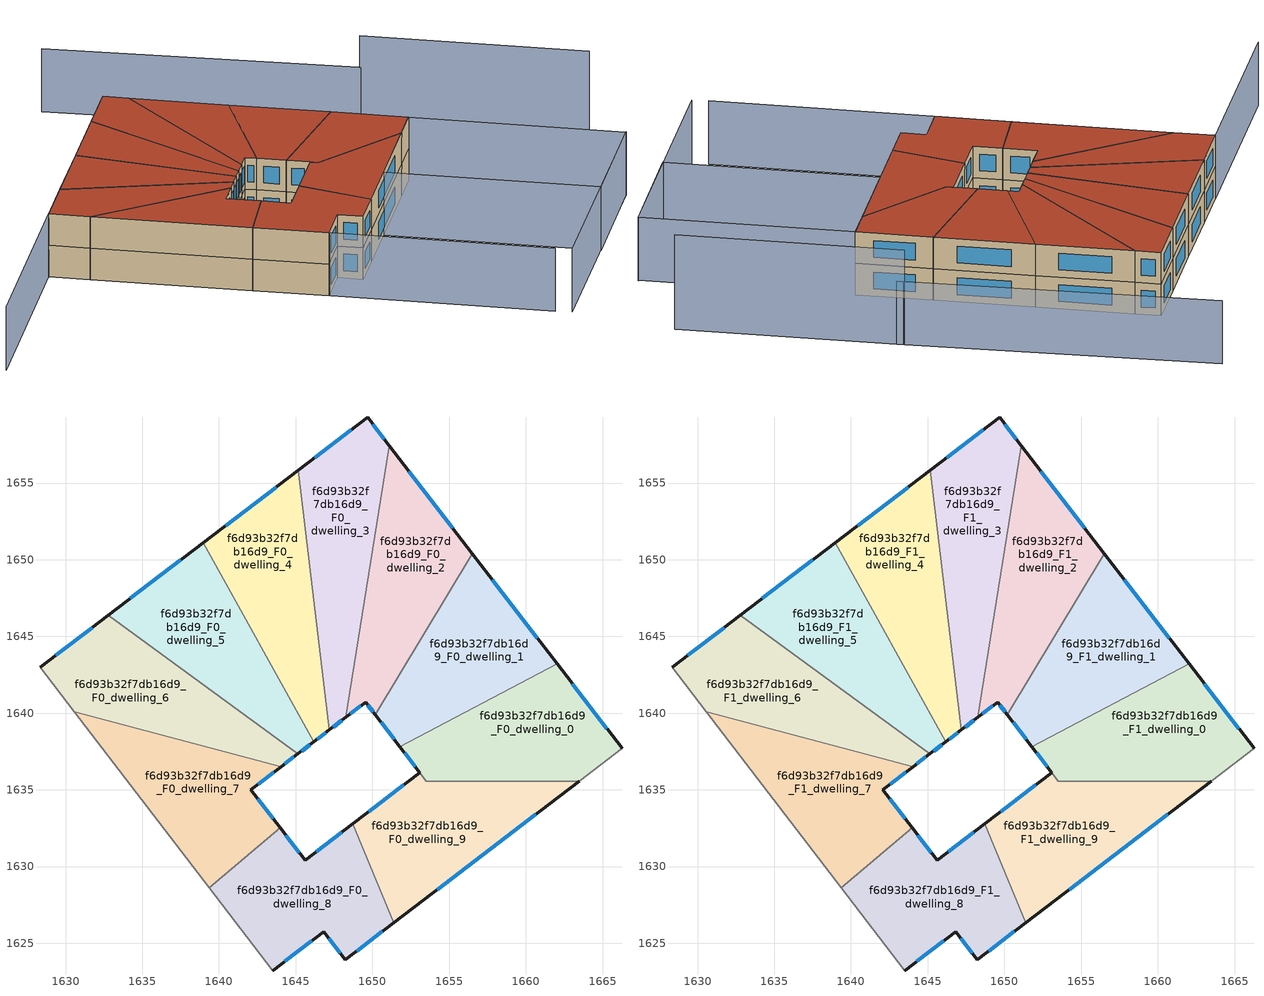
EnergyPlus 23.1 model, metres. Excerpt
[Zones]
f6d93b32f7db16d9_F0_dwelling_0
 floor ground (EU_floor_Construction): 1662.03,1643.21 1666.27,1637.7 1663.48,1635.56 1653.51,1635.56 1651.8,1637.8 z0
 wall outside (EU_wall_Construction): 1651.8,1637.8 1653.08,1636.13 / 1666.27,1637.7 1662.03,1643.21 z0:3
 wall adiabatic (EU_wall_Construction): 1663.48,1635.56 1666.27,1637.7 z0:3
 wall to f6d93b32f7db16d9_F0_dwelling_1 (EU_wall_Construction): 1662.03,1643.21 1651.8,1637.8 z0:3
 wall to f6d93b32f7db16d9_F0_dwelling_9 (EU_wall_Construction): 1653.08,1636.12 1653.51,1635.56 1663.48,1635.56 z0:3
 window (EU_Window_Construction): 1652.1,1637.4 1652.78,1636.52 / 1665.28,1638.99 1663.03,1641.92 z0.7:2.3
f6d93b32f7db16d9_F0_dwelling_1
 floor ground (EU_floor_Construction): 1656.52,1650.39 1662.03,1643.21 1651.8,1637.8 1650.19,1639.89 z0
 wall outside (EU_wall_Construction): 1650.19,1639.89 1651.8,1637.8 / 1662.03,1643.21 1656.52,1650.39 z0:3
 wall to f6d93b32f7db16d9_F0_dwelling_2 (EU_wall_Construction): 1656.52,1650.39 1650.19,1639.89 z0:3
 window (EU_Window_Construction): 1650.57,1639.4 1651.42,1638.29 / 1660.74,1644.9 1657.82,1648.7 z0.7:2.3
f6d93b32f7db16d9_F0_dwelling_2
 floor ground (EU_floor_Construction): 1651.11,1657.43 1656.52,1650.39 1650.19,1639.89 1649.56,1640.71 1648.25,1639.72 z0
 wall outside (EU_wall_Construction): 1648.25,1639.72 1649.56,1640.71 1650.19,1639.89 / 1656.52,1650.39 1651.11,1657.43 z0:3
 wall to f6d93b32f7db16d9_F0_dwelling_3 (EU_wall_Construction): 1651.11,1657.43 1648.25,1639.72 z0:3
 window (EU_Window_Construction): 1649.71,1640.52 1650.04,1640.08 / 1648.56,1639.95 1649.25,1640.48 / 1655.25,1652.04 1652.38,1655.78 z0.7:2.3
f6d93b32f7db16d9_F0_dwelling_3
 floor ground (EU_floor_Construction): 1649.69,1659.28 1651.11,1657.43 1648.25,1639.72 1647.19,1638.9 1645.18,1655.84 z0
 wall outside (EU_wall_Construction): 1647.19,1638.9 1648.25,1639.72 / 1651.11,1657.43 1649.69,1659.28 1645.18,1655.84 z0:3
 wall to f6d93b32f7db16d9_F0_dwelling_4 (EU_wall_Construction): 1645.18,1655.84 1647.19,1638.9 z0:3
 window (EU_Window_Construction): 1647.44,1639.1 1648,1639.53 / 1648.63,1658.47 1646.24,1656.65 / 1650.78,1657.87 1650.03,1658.85 z0.7:2.3
f6d93b32f7db16d9_F0_dwelling_4
 floor ground (EU_floor_Construction): 1645.18,1655.84 1647.19,1638.9 1646.17,1638.12 1638.98,1651.11 z0
 wall outside (EU_wall_Construction): 1646.17,1638.12 1647.19,1638.9 / 1645.18,1655.84 1638.98,1651.11 z0:3
 wall to f6d93b32f7db16d9_F0_dwelling_5 (EU_wall_Construction): 1638.98,1651.11 1646.17,1638.12 z0:3
 window (EU_Window_Construction): 1646.41,1638.31 1646.95,1638.72 / 1643.72,1654.73 1640.43,1652.22 z0.7:2.3
f6d93b32f7db16d9_F0_dwelling_5
 floor ground (EU_floor_Construction): 1638.98,1651.11 1646.17,1638.12 1645.14,1637.34 1632.77,1646.37 z0
 wall outside (EU_wall_Construction): 1645.14,1637.34 1646.17,1638.12 / 1638.98,1651.11 1632.77,1646.37 z0:3
 wall to f6d93b32f7db16d9_F0_dwelling_6 (EU_wall_Construction): 1632.77,1646.37 1645.14,1637.34 z0:3
 window (EU_Window_Construction): 1645.38,1637.53 1645.93,1637.94 / 1637.52,1649.99 1634.23,1647.48 z0.7:2.3
f6d93b32f7db16d9_F0_dwelling_6
 floor ground (EU_floor_Construction): 1645.14,1637.34 1644.04,1636.5 1630.56,1640.08 1628.33,1642.99 1632.77,1646.37 z0
 wall outside (EU_wall_Construction): 1644.04,1636.5 1645.14,1637.34 / 1632.77,1646.37 1628.33,1642.99 z0:3
 wall adiabatic (EU_wall_Construction): 1628.33,1642.99 1630.56,1640.08 z0:3
 wall to f6d93b32f7db16d9_F0_dwelling_7 (EU_wall_Construction): 1630.56,1640.08 1644.04,1636.5 z0:3
 window (EU_Window_Construction): 1644.3,1636.7 1644.89,1637.15 / 1631.73,1645.58 1629.38,1643.78 z0.7:2.3
f6d93b32f7db16d9_F0_dwelling_7
 floor ground (EU_floor_Construction): 1644.04,1636.5 1642.08,1635.01 1643.99,1632.53 1639.36,1628.62 1630.56,1640.08 z0
 wall outside (EU_wall_Construction): 1643.99,1632.53 1642.08,1635.01 1644.04,1636.5 z0:3
 wall adiabatic (EU_wall_Construction): 1630.56,1640.08 1639.36,1628.62 z0:3
 wall to f6d93b32f7db16d9_F0_dwelling_8 (EU_wall_Construction): 1639.36,1628.62 1643.99,1632.53 z0:3
 window (EU_Window_Construction): 1642.54,1635.36 1643.58,1636.15 / 1643.54,1633.11 1642.53,1634.42 z0.7:2.3
f6d93b32f7db16d9_F0_dwelling_8
 floor ground (EU_floor_Construction): 1648.72,1632.79 1651.39,1626.34 1648.23,1623.92 1646.83,1625.76 1643.51,1623.22 1639.36,1628.62 1643.99,1632.53 1645.61,1630.42 z0
 wall outside (EU_wall_Construction): 1643.51,1623.22 1646.83,1625.76 1648.23,1623.92 1651.39,1626.34 / 1648.72,1632.79 1645.61,1630.42 1643.99,1632.53 z0:3
 wall adiabatic (EU_wall_Construction): 1639.36,1628.62 1643.51,1623.22 z0:3
 wall to f6d93b32f7db16d9_F0_dwelling_9 (EU_wall_Construction): 1651.39,1626.34 1648.72,1632.79 z0:3
 window (EU_Window_Construction): 1644.29,1623.81 1646.05,1625.16 / 1645.23,1630.91 1644.37,1632.03 / 1647.99,1632.24 1646.34,1630.97 / 1648.97,1624.49 1650.65,1625.77 / 1647.16,1625.33 1647.9,1624.35 z0.7:2.3
f6d93b32f7db16d9_F0_dwelling_9
 floor ground (EU_floor_Construction): 1663.48,1635.56 1651.39,1626.34 1648.72,1632.79 1653.08,1636.12 1653.51,1635.56 z0
 wall outside (EU_wall_Construction): 1651.39,1626.34 1663.48,1635.56 / 1653.08,1636.12 1648.72,1632.79 z0:3
 window (EU_Window_Construction): 1654.23,1628.5 1660.64,1633.4 / 1652.06,1635.34 1649.75,1633.58 z0.7:2.3
f6d93b32f7db16d9_F1_dwelling_0
 floor to f6d93b32f7db16d9_F0_dwelling_0 (EU_floor_Construction): 1662.03,1643.21 1666.27,1637.7 1663.48,1635.56 1653.51,1635.56 1651.8,1637.8 z3
 wall outside (EU_wall_Construction): 1651.8,1637.8 1653.08,1636.13 / 1666.27,1637.7 1662.03,1643.21 z3:6
 wall adiabatic (EU_wall_Construction): 1663.48,1635.56 1666.27,1637.7 z3:6
 wall to f6d93b32f7db16d9_F1_dwelling_1 (EU_wall_Construction): 1662.03,1643.21 1651.8,1637.8 z3:6
 wall to f6d93b32f7db16d9_F1_dwelling_9 (EU_wall_Construction): 1653.08,1636.12 1653.51,1635.56 1663.48,1635.56 z3:6
 window (EU_Window_Construction): 1652.1,1637.4 1652.78,1636.52 / 1665.28,1638.99 1663.03,1641.92 z3.7:5.3
 roof outside (EU_roof_Construction): 1666.27,1637.7 1662.03,1643.21 1651.8,1637.8 1653.51,1635.56 1663.48,1635.56 z6
f6d93b32f7db16d9_F1_dwelling_1
 floor to f6d93b32f7db16d9_F0_dwelling_1 (EU_floor_Construction): 1656.52,1650.39 1662.03,1643.21 1651.8,1637.8 1650.19,1639.89 z3
 wall outside (EU_wall_Construction): 1650.19,1639.89 1651.8,1637.8 / 1662.03,1643.21 1656.52,1650.39 z3:6
 wall to f6d93b32f7db16d9_F1_dwelling_2 (EU_wall_Construction): 1656.52,1650.39 1650.19,1639.89 z3:6
 window (EU_Window_Construction): 1650.57,1639.4 1651.42,1638.29 / 1660.74,1644.9 1657.82,1648.7 z3.7:5.3
 roof outside (EU_roof_Construction): 1662.03,1643.21 1656.52,1650.39 1650.19,1639.89 1651.8,1637.8 z6
f6d93b32f7db16d9_F1_dwelling_2
 floor to f6d93b32f7db16d9_F0_dwelling_2 (EU_floor_Construction): 1651.11,1657.43 1656.52,1650.39 1650.19,1639.89 1649.56,1640.71 1648.25,1639.72 z3
 wall outside (EU_wall_Construction): 1648.25,1639.72 1649.56,1640.71 1650.19,1639.89 / 1656.52,1650.39 1651.11,1657.43 z3:6
 wall to f6d93b32f7db16d9_F1_dwelling_3 (EU_wall_Construction): 1651.11,1657.43 1648.25,1639.72 z3:6
 window (EU_Window_Construction): 1649.71,1640.52 1650.04,1640.08 / 1648.56,1639.95 1649.25,1640.48 / 1655.25,1652.04 1652.38,1655.78 z3.7:5.3
 roof outside (EU_roof_Construction): 1650.19,1639.89 1656.52,1650.39 1651.11,1657.43 1648.25,1639.72 1649.56,1640.71 z6
f6d93b32f7db16d9_F1_dwelling_3
 floor to f6d93b32f7db16d9_F0_dwelling_3 (EU_floor_Construction): 1649.69,1659.28 1651.11,1657.43 1648.25,1639.72 1647.19,1638.9 1645.18,1655.84 z3
 wall outside (EU_wall_Construction): 1647.19,1638.9 1648.25,1639.72 / 1651.11,1657.43 1649.69,1659.28 1645.18,1655.84 z3:6
 wall to f6d93b32f7db16d9_F1_dwelling_4 (EU_wall_Construction): 1645.18,1655.84 1647.19,1638.9 z3:6
 window (EU_Window_Construction): 1647.44,1639.1 1648,1639.53 / 1648.63,1658.47 1646.24,1656.65 / 1650.78,1657.87 1650.03,1658.85 z3.7:5.3
 roof outside (EU_roof_Construction): 1648.25,1639.72 1651.11,1657.43 1649.69,1659.28 1645.18,1655.84 1647.19,1638.9 z6
f6d93b32f7db16d9_F1_dwelling_4
 floor to f6d93b32f7db16d9_F0_dwelling_4 (EU_floor_Construction): 1645.18,1655.84 1647.19,1638.9 1646.17,1638.12 1638.98,1651.11 z3
 wall outside (EU_wall_Construction): 1646.17,1638.12 1647.19,1638.9 / 1645.18,1655.84 1638.98,1651.11 z3:6
 wall to f6d93b32f7db16d9_F1_dwelling_5 (EU_wall_Construction): 1638.98,1651.11 1646.17,1638.12 z3:6
 window (EU_Window_Construction): 1646.41,1638.31 1646.95,1638.72 / 1643.72,1654.73 1640.43,1652.22 z3.7:5.3
 roof outside (EU_roof_Construction): 1647.19,1638.9 1645.18,1655.84 1638.98,1651.11 1646.17,1638.12 z6
f6d93b32f7db16d9_F1_dwelling_5
 floor to f6d93b32f7db16d9_F0_dwelling_5 (EU_floor_Construction): 1638.98,1651.11 1646.17,1638.12 1645.14,1637.34 1632.77,1646.37 z3
 wall outside (EU_wall_Construction): 1645.14,1637.34 1646.17,1638.12 / 1638.98,1651.11 1632.77,1646.37 z3:6
 wall to f6d93b32f7db16d9_F1_dwelling_6 (EU_wall_Construction): 1632.77,1646.37 1645.14,1637.34 z3:6
 window (EU_Window_Construction): 1645.38,1637.53 1645.93,1637.94 / 1637.52,1649.99 1634.23,1647.48 z3.7:5.3
 roof outside (EU_roof_Construction): 1646.17,1638.12 1638.98,1651.11 1632.77,1646.37 1645.14,1637.34 z6
f6d93b32f7db16d9_F1_dwelling_6
 floor to f6d93b32f7db16d9_F0_dwelling_6 (EU_floor_Construction): 1645.14,1637.34 1644.04,1636.5 1630.56,1640.08 1628.33,1642.99 1632.77,1646.37 z3
 wall outside (EU_wall_Construction): 1644.04,1636.5 1645.14,1637.34 / 1632.77,1646.37 1628.33,1642.99 z3:6
 wall adiabatic (EU_wall_Construction): 1628.33,1642.99 1630.56,1640.08 z3:6
 wall to f6d93b32f7db16d9_F1_dwelling_7 (EU_wall_Construction): 1630.56,1640.08 1644.04,1636.5 z3:6
 window (EU_Window_Construction): 1644.3,1636.7 1644.89,1637.15 / 1631.73,1645.58 1629.38,1643.78 z3.7:5.3
 roof outside (EU_roof_Construction): 1645.14,1637.34 1632.77,1646.37 1628.33,1642.99 1630.56,1640.08 1644.04,1636.5 z6
f6d93b32f7db16d9_F1_dwelling_7
 floor to f6d93b32f7db16d9_F0_dwelling_7 (EU_floor_Construction): 1644.04,1636.5 1642.08,1635.01 1643.99,1632.53 1639.36,1628.62 1630.56,1640.08 z3
 wall outside (EU_wall_Construction): 1643.99,1632.53 1642.08,1635.01 1644.04,1636.5 z3:6
 wall adiabatic (EU_wall_Construction): 1630.56,1640.08 1639.36,1628.62 z3:6
 wall to f6d93b32f7db16d9_F1_dwelling_8 (EU_wall_Construction): 1639.36,1628.62 1643.99,1632.53 z3:6
 window (EU_Window_Construction): 1642.54,1635.36 1643.58,1636.15 / 1643.54,1633.11 1642.53,1634.42 z3.7:5.3
 roof outside (EU_roof_Construction): 1643.99,1632.53 1642.08,1635.01 1644.04,1636.5 1630.56,1640.08 1639.36,1628.62 z6
f6d93b32f7db16d9_F1_dwelling_8
 floor to f6d93b32f7db16d9_F0_dwelling_8 (EU_floor_Construction): 1648.72,1632.79 1651.39,1626.34 1648.23,1623.92 1646.83,1625.76 1643.51,1623.22 1639.36,1628.62 1643.99,1632.53 1645.61,1630.42 z3
 wall outside (EU_wall_Construction): 1643.51,1623.22 1646.83,1625.76 1648.23,1623.92 1651.39,1626.34 / 1648.72,1632.79 1645.61,1630.42 1643.99,1632.53 z3:6
 wall adiabatic (EU_wall_Construction): 1639.36,1628.62 1643.51,1623.22 z3:6
 wall to f6d93b32f7db16d9_F1_dwelling_9 (EU_wall_Construction): 1651.39,1626.34 1648.72,1632.79 z3:6
 window (EU_Window_Construction): 1644.29,1623.81 1646.05,1625.16 / 1645.23,1630.91 1644.37,1632.03 / 1647.99,1632.24 1646.34,1630.97 / 1648.97,1624.49 1650.65,1625.77 / 1647.16,1625.33 1647.9,1624.35 z3.7:5.3
 roof outside (EU_roof_Construction): 1651.39,1626.34 1648.72,1632.79 1645.61,1630.42 1643.99,1632.53 1639.36,1628.62 1643.51,1623.22 1646.83,1625.76 1648.23,1623.92 z6
f6d93b32f7db16d9_F1_dwelling_9
 floor to f6d93b32f7db16d9_F0_dwelling_9 (EU_floor_Construction): 1663.48,1635.56 1651.39,1626.34 1648.72,1632.79 1653.08,1636.12 1653.51,1635.56 z3
 wall outside (EU_wall_Construction): 1651.39,1626.34 1663.48,1635.56 / 1653.08,1636.12 1648.72,1632.79 z3:6
 window (EU_Window_Construction): 1654.23,1628.5 1660.64,1633.4 / 1652.06,1635.34 1649.75,1633.58 z3.7:5.3
 roof outside (EU_roof_Construction): 1663.48,1635.56 1653.51,1635.56 1653.08,1636.12 1648.72,1632.79 1651.39,1626.34 z6
shading: 1656.76,1606.18 1678.06,1622.43 / 1611.36,1630.04 1628.43,1643.07 / 1628.43,1643.07 1655.73,1607.3 / 1671.11,1648.36 1653.08,1670.86 / 1668.04,1614.74 1656.28,1630.07 / 1656.28,1630.07 1666.25,1637.72 / 1666.25,1637.72 1678.02,1622.39 / 1678.02,1622.39 1668.04,1614.74 z0:6; 1683.14,1632.71 1670.72,1648.86 z0:9
[Building]
EU S2 Campaign: North Axis=0; Terrain=City; Solar Distribution=FullExterior
[Site:Location]
Budapest.Ferenc.Liszt.Intl.AP: Latitude=47.437; Longitude=19.256; Time Zone=1; Elevation=185
[SizingPeriod:WeatherFileDays]
AnnualSizingPeriod: Begin Month=1; Begin Day of Month=1; End Month=12; End Day of Month=31; Day of Week for Start Day=Monday; Use Weather File Daylight Saving Period=No; Use Weather File Rain and Snow Indicators=No
[MATERIAL]
EU_InternalMass_Material: Roughness=MediumRough; Thickness=0.1; Conductivity=1; Density=1800; Specific Heat=900; Thermal Absorptance=0.9; Solar Absorptance=0.7; Visible Absorptance=0.7
[MATERIAL:NOMASS] Roughness=MediumRough; Thermal Absorptance=0.9; Solar Absorptance=0.7; Visible Absorptance=0.7
Name | Thermal Resistance
EU_wall_NoMass | 0.832559
EU_roof_NoMass | 1.39638
EU_floor_NoMass | 0.872794
[WINDOWMATERIAL:SIMPLEGLAZINGSYSTEM]
EU_Window_SimpleGlazing: UFactor=2.79869; Solar Heat Gain Coefficient=0.75; Visible Transmittance=0.75
[CONSTRUCTION]
EU_wall_Construction: EU_wall_NoMass
EU_roof_Construction: EU_roof_NoMass
EU_floor_Construction: EU_floor_NoMass
EU_Window_Construction: EU_Window_SimpleGlazing
EU_InternalMass_Construction: EU_InternalMass_Material
[ZONE] Type=1; Multiplier=1; Ceiling Height=autocalculate; Floor Area=autocalculate; Part of Total Floor Area=Yes
Name | Volume
f6d93b32f7db16d9_F0_dwelling_0 | 199.207
f6d93b32f7db16d9_F1_dwelling_0 | 199.208
f6d93b32f7db16d9_F0_dwelling_1; f6d93b32f7db16d9_F1_dwelling_1; f6d93b32f7db16d9_F0_dwelling_7; f6d93b32f7db16d9_F1_dwelling_7 | 200.191
f6d93b32f7db16d9_F0_dwelling_2; f6d93b32f7db16d9_F1_dwelling_2 | 200.221
f6d93b32f7db16d9_F0_dwelling_3; f6d93b32f7db16d9_F1_dwelling_3 | 200.177
f6d93b32f7db16d9_F0_dwelling_4 | 200.178
f6d93b32f7db16d9_F1_dwelling_4 | 200.179
f6d93b32f7db16d9_F0_dwelling_5 | 200.182
f6d93b32f7db16d9_F1_dwelling_5 | 200.183
f6d93b32f7db16d9_F0_dwelling_6; f6d93b32f7db16d9_F1_dwelling_6 | 200.205
f6d93b32f7db16d9_F0_dwelling_8; f6d93b32f7db16d9_F1_dwelling_8 | 200.189
f6d93b32f7db16d9_F0_dwelling_9; f6d93b32f7db16d9_F1_dwelling_9 | 201.185
[INTERNALMASS] Construction=EU_InternalMass_Construction
Name | Zone or ZoneList | Surface Area
f6d93b32f7db16d9_F0_dwelling_0_EU_InternalMass | f6d93b32f7db16d9_F0_dwelling_0 | 66.4022
f6d93b32f7db16d9_F0_dwelling_1_EU_InternalMass | f6d93b32f7db16d9_F0_dwelling_1 | 66.7304
f6d93b32f7db16d9_F0_dwelling_2_EU_InternalMass | f6d93b32f7db16d9_F0_dwelling_2 | 66.7404
f6d93b32f7db16d9_F0_dwelling_3_EU_InternalMass | f6d93b32f7db16d9_F0_dwelling_3 | 66.7258
f6d93b32f7db16d9_F0_dwelling_4_EU_InternalMass | f6d93b32f7db16d9_F0_dwelling_4 | 66.726
f6d93b32f7db16d9_F0_dwelling_5_EU_InternalMass | f6d93b32f7db16d9_F0_dwelling_5 | 66.7275
f6d93b32f7db16d9_F0_dwelling_6_EU_InternalMass | f6d93b32f7db16d9_F0_dwelling_6 | 66.735
f6d93b32f7db16d9_F0_dwelling_7_EU_InternalMass | f6d93b32f7db16d9_F0_dwelling_7 | 66.7302
f6d93b32f7db16d9_F0_dwelling_8_EU_InternalMass | f6d93b32f7db16d9_F0_dwelling_8 | 66.7297
f6d93b32f7db16d9_F0_dwelling_9_EU_InternalMass | f6d93b32f7db16d9_F0_dwelling_9 | 67.0599
f6d93b32f7db16d9_F1_dwelling_0_EU_InternalMass | f6d93b32f7db16d9_F1_dwelling_0 | 66.4022
f6d93b32f7db16d9_F1_dwelling_1_EU_InternalMass | f6d93b32f7db16d9_F1_dwelling_1 | 66.7304
f6d93b32f7db16d9_F1_dwelling_2_EU_InternalMass | f6d93b32f7db16d9_F1_dwelling_2 | 66.7404
f6d93b32f7db16d9_F1_dwelling_3_EU_InternalMass | f6d93b32f7db16d9_F1_dwelling_3 | 66.7258
f6d93b32f7db16d9_F1_dwelling_4_EU_InternalMass | f6d93b32f7db16d9_F1_dwelling_4 | 66.726
f6d93b32f7db16d9_F1_dwelling_5_EU_InternalMass | f6d93b32f7db16d9_F1_dwelling_5 | 66.7275
f6d93b32f7db16d9_F1_dwelling_6_EU_InternalMass | f6d93b32f7db16d9_F1_dwelling_6 | 66.735
f6d93b32f7db16d9_F1_dwelling_7_EU_InternalMass | f6d93b32f7db16d9_F1_dwelling_7 | 66.7302
f6d93b32f7db16d9_F1_dwelling_8_EU_InternalMass | f6d93b32f7db16d9_F1_dwelling_8 | 66.7297
f6d93b32f7db16d9_F1_dwelling_9_EU_InternalMass | f6d93b32f7db16d9_F1_dwelling_9 | 67.0599
[OTHEREQUIPMENT] Fuel Type=Electricity; Design Level Calculation Method=Watts/Area; Power per Zone Floor Area=1; Fraction Latent=0; Fraction Radiant=0; Fraction Lost=0; Carbon Dioxide Generation Rate=0; EndUse Subcategory=EU_Step8_InternalGains
Name | Zone or ZoneList or Space or SpaceList | Schedule
EU_Step8_InternalGain_f6d93b32f7db16d9_F0_dwelling_0_f000 | f6d93b32f7db16d9_F0_dwelling_0 | EU_Step8_GainSchedule_f6d93b32f7db16d9_F0_dwelling_0_f000
EU_Step8_InternalGain_f6d93b32f7db16d9_F0_dwelling_1_f000 | f6d93b32f7db16d9_F0_dwelling_1 | EU_Step8_GainSchedule_f6d93b32f7db16d9_F0_dwelling_1_f000
EU_Step8_InternalGain_f6d93b32f7db16d9_F0_dwelling_2_f000 | f6d93b32f7db16d9_F0_dwelling_2 | EU_Step8_GainSchedule_f6d93b32f7db16d9_F0_dwelling_2_f000
EU_Step8_InternalGain_f6d93b32f7db16d9_F0_dwelling_3_f000 | f6d93b32f7db16d9_F0_dwelling_3 | EU_Step8_GainSchedule_f6d93b32f7db16d9_F0_dwelling_3_f000
EU_Step8_InternalGain_f6d93b32f7db16d9_F0_dwelling_4_f000 | f6d93b32f7db16d9_F0_dwelling_4 | EU_Step8_GainSchedule_f6d93b32f7db16d9_F0_dwelling_4_f000
EU_Step8_InternalGain_f6d93b32f7db16d9_F0_dwelling_5_f000 | f6d93b32f7db16d9_F0_dwelling_5 | EU_Step8_GainSchedule_f6d93b32f7db16d9_F0_dwelling_5_f000
EU_Step8_InternalGain_f6d93b32f7db16d9_F0_dwelling_6_f000 | f6d93b32f7db16d9_F0_dwelling_6 | EU_Step8_GainSchedule_f6d93b32f7db16d9_F0_dwelling_6_f000
EU_Step8_InternalGain_f6d93b32f7db16d9_F0_dwelling_7_f000 | f6d93b32f7db16d9_F0_dwelling_7 | EU_Step8_GainSchedule_f6d93b32f7db16d9_F0_dwelling_7_f000
EU_Step8_InternalGain_f6d93b32f7db16d9_F0_dwelling_8_f000 | f6d93b32f7db16d9_F0_dwelling_8 | EU_Step8_GainSchedule_f6d93b32f7db16d9_F0_dwelling_8_f000
EU_Step8_InternalGain_f6d93b32f7db16d9_F0_dwelling_9_f000 | f6d93b32f7db16d9_F0_dwelling_9 | EU_Step8_GainSchedule_f6d93b32f7db16d9_F0_dwelling_9_f000
EU_Step8_InternalGain_f6d93b32f7db16d9_F1_dwelling_0_f000 | f6d93b32f7db16d9_F1_dwelling_0 | EU_Step8_GainSchedule_f6d93b32f7db16d9_F1_dwelling_0_f000
EU_Step8_InternalGain_f6d93b32f7db16d9_F1_dwelling_1_f000 | f6d93b32f7db16d9_F1_dwelling_1 | EU_Step8_GainSchedule_f6d93b32f7db16d9_F1_dwelling_1_f000
EU_Step8_InternalGain_f6d93b32f7db16d9_F1_dwelling_2_f000 | f6d93b32f7db16d9_F1_dwelling_2 | EU_Step8_GainSchedule_f6d93b32f7db16d9_F1_dwelling_2_f000
EU_Step8_InternalGain_f6d93b32f7db16d9_F1_dwelling_3_f000 | f6d93b32f7db16d9_F1_dwelling_3 | EU_Step8_GainSchedule_f6d93b32f7db16d9_F1_dwelling_3_f000
EU_Step8_InternalGain_f6d93b32f7db16d9_F1_dwelling_4_f000 | f6d93b32f7db16d9_F1_dwelling_4 | EU_Step8_GainSchedule_f6d93b32f7db16d9_F1_dwelling_4_f000
EU_Step8_InternalGain_f6d93b32f7db16d9_F1_dwelling_5_f000 | f6d93b32f7db16d9_F1_dwelling_5 | EU_Step8_GainSchedule_f6d93b32f7db16d9_F1_dwelling_5_f000
EU_Step8_InternalGain_f6d93b32f7db16d9_F1_dwelling_6_f000 | f6d93b32f7db16d9_F1_dwelling_6 | EU_Step8_GainSchedule_f6d93b32f7db16d9_F1_dwelling_6_f000
EU_Step8_InternalGain_f6d93b32f7db16d9_F1_dwelling_7_f000 | f6d93b32f7db16d9_F1_dwelling_7 | EU_Step8_GainSchedule_f6d93b32f7db16d9_F1_dwelling_7_f000
EU_Step8_InternalGain_f6d93b32f7db16d9_F1_dwelling_8_f000 | f6d93b32f7db16d9_F1_dwelling_8 | EU_Step8_GainSchedule_f6d93b32f7db16d9_F1_dwelling_8_f000
EU_Step8_InternalGain_f6d93b32f7db16d9_F1_dwelling_9_f000 | f6d93b32f7db16d9_F1_dwelling_9 | EU_Step8_GainSchedule_f6d93b32f7db16d9_F1_dwelling_9_f000
[ZONEVENTILATION:DESIGNFLOWRATE] Schedule=EU_AlwaysOn; Design Flow Rate Calculation Method=AirChanges/Hour; Air Changes per Hour=0.475469; Ventilation Type=Natural; Fan Pressure Rise=0; Fan Total Efficiency=1; Constant Term Coefficient=1; Temperature Term Coefficient=0; Velocity Term Coefficient=0; Velocity Squared Term Coefficient=0; Minimum Indoor Temperature=-100; Maximum Indoor Temperature=100; Delta Temperature=-100; Minimum Outdoor Temperature=-100; Maximum Outdoor Temperature=100; Maximum Wind Speed=40
Name | Zone or ZoneList or Space or SpaceList
EU_ConstantAir_f6d93b32f7db16d9_F0_dwelling_0 | f6d93b32f7db16d9_F0_dwelling_0
EU_ConstantAir_f6d93b32f7db16d9_F0_dwelling_1 | f6d93b32f7db16d9_F0_dwelling_1
EU_ConstantAir_f6d93b32f7db16d9_F0_dwelling_2 | f6d93b32f7db16d9_F0_dwelling_2
EU_ConstantAir_f6d93b32f7db16d9_F0_dwelling_3 | f6d93b32f7db16d9_F0_dwelling_3
EU_ConstantAir_f6d93b32f7db16d9_F0_dwelling_4 | f6d93b32f7db16d9_F0_dwelling_4
EU_ConstantAir_f6d93b32f7db16d9_F0_dwelling_5 | f6d93b32f7db16d9_F0_dwelling_5
EU_ConstantAir_f6d93b32f7db16d9_F0_dwelling_6 | f6d93b32f7db16d9_F0_dwelling_6
EU_ConstantAir_f6d93b32f7db16d9_F0_dwelling_7 | f6d93b32f7db16d9_F0_dwelling_7
EU_ConstantAir_f6d93b32f7db16d9_F0_dwelling_8 | f6d93b32f7db16d9_F0_dwelling_8
EU_ConstantAir_f6d93b32f7db16d9_F0_dwelling_9 | f6d93b32f7db16d9_F0_dwelling_9
EU_ConstantAir_f6d93b32f7db16d9_F1_dwelling_0 | f6d93b32f7db16d9_F1_dwelling_0
EU_ConstantAir_f6d93b32f7db16d9_F1_dwelling_1 | f6d93b32f7db16d9_F1_dwelling_1
EU_ConstantAir_f6d93b32f7db16d9_F1_dwelling_2 | f6d93b32f7db16d9_F1_dwelling_2
EU_ConstantAir_f6d93b32f7db16d9_F1_dwelling_3 | f6d93b32f7db16d9_F1_dwelling_3
EU_ConstantAir_f6d93b32f7db16d9_F1_dwelling_4 | f6d93b32f7db16d9_F1_dwelling_4
EU_ConstantAir_f6d93b32f7db16d9_F1_dwelling_5 | f6d93b32f7db16d9_F1_dwelling_5
EU_ConstantAir_f6d93b32f7db16d9_F1_dwelling_6 | f6d93b32f7db16d9_F1_dwelling_6
EU_ConstantAir_f6d93b32f7db16d9_F1_dwelling_7 | f6d93b32f7db16d9_F1_dwelling_7
EU_ConstantAir_f6d93b32f7db16d9_F1_dwelling_8 | f6d93b32f7db16d9_F1_dwelling_8
EU_ConstantAir_f6d93b32f7db16d9_F1_dwelling_9 | f6d93b32f7db16d9_F1_dwelling_9
[HVACTEMPLATE:THERMOSTAT] Constant Heating Setpoint=20; Constant Cooling Setpoint=50
EU_HeatOnly_f6d93b32f7db16d9_F0_dwelling_0; EU_HeatOnly_f6d93b32f7db16d9_F0_dwelling_1; EU_HeatOnly_f6d93b32f7db16d9_F0_dwelling_2; EU_HeatOnly_f6d93b32f7db16d9_F0_dwelling_3; EU_HeatOnly_f6d93b32f7db16d9_F0_dwelling_4; EU_HeatOnly_f6d93b32f7db16d9_F0_dwelling_5; EU_HeatOnly_f6d93b32f7db16d9_F0_dwelling_6; EU_HeatOnly_f6d93b32f7db16d9_F0_dwelling_7; EU_HeatOnly_f6d93b32f7db16d9_F0_dwelling_8; EU_HeatOnly_f6d93b32f7db16d9_F0_dwelling_9; EU_HeatOnly_f6d93b32f7db16d9_F1_dwelling_0; EU_HeatOnly_f6d93b32f7db16d9_F1_dwelling_1; EU_HeatOnly_f6d93b32f7db16d9_F1_dwelling_2; EU_HeatOnly_f6d93b32f7db16d9_F1_dwelling_3; EU_HeatOnly_f6d93b32f7db16d9_F1_dwelling_4; EU_HeatOnly_f6d93b32f7db16d9_F1_dwelling_5; EU_HeatOnly_f6d93b32f7db16d9_F1_dwelling_6; EU_HeatOnly_f6d93b32f7db16d9_F1_dwelling_7; EU_HeatOnly_f6d93b32f7db16d9_F1_dwelling_8; EU_HeatOnly_f6d93b32f7db16d9_F1_dwelling_9
[HVACTEMPLATE:ZONE:IDEALLOADSAIRSYSTEM] System Availability Schedule=EU_AlwaysOn; Maximum Heating Supply Air Temperature=50; Minimum Cooling Supply Air Temperature=13; Maximum Heating Supply Air Humidity Ratio=0.0156; Minimum Cooling Supply Air Humidity Ratio=0.0077; Heating Limit=NoLimit; Cooling Limit=NoLimit; Heating Availability Schedule=EU_AlwaysOn; Cooling Availability Schedule=EU_CoolingOff; Dehumidification Control Type=ConstantSensibleHeatRatio; Cooling Sensible Heat Ratio=0.7; Dehumidification Setpoint=60; Humidification Control Type=None; Humidification Setpoint=30; Outdoor Air Method=None; Outdoor Air Flow Rate per Person=0.00944; Outdoor Air Flow Rate per Zone Floor Area=0; Outdoor Air Flow Rate per Zone=0; Demand Controlled Ventilation Type=None; Outdoor Air Economizer Type=NoEconomizer; Heat Recovery Type=None; Sensible Heat Recovery Effectiveness=0.7; Latent Heat Recovery Effectiveness=0.65
Name | Template Thermostat
f6d93b32f7db16d9_F0_dwelling_0 | EU_HeatOnly_f6d93b32f7db16d9_F0_dwelling_0
f6d93b32f7db16d9_F0_dwelling_1 | EU_HeatOnly_f6d93b32f7db16d9_F0_dwelling_1
f6d93b32f7db16d9_F0_dwelling_2 | EU_HeatOnly_f6d93b32f7db16d9_F0_dwelling_2
f6d93b32f7db16d9_F0_dwelling_3 | EU_HeatOnly_f6d93b32f7db16d9_F0_dwelling_3
f6d93b32f7db16d9_F0_dwelling_4 | EU_HeatOnly_f6d93b32f7db16d9_F0_dwelling_4
f6d93b32f7db16d9_F0_dwelling_5 | EU_HeatOnly_f6d93b32f7db16d9_F0_dwelling_5
f6d93b32f7db16d9_F0_dwelling_6 | EU_HeatOnly_f6d93b32f7db16d9_F0_dwelling_6
f6d93b32f7db16d9_F0_dwelling_7 | EU_HeatOnly_f6d93b32f7db16d9_F0_dwelling_7
f6d93b32f7db16d9_F0_dwelling_8 | EU_HeatOnly_f6d93b32f7db16d9_F0_dwelling_8
f6d93b32f7db16d9_F0_dwelling_9 | EU_HeatOnly_f6d93b32f7db16d9_F0_dwelling_9
f6d93b32f7db16d9_F1_dwelling_0 | EU_HeatOnly_f6d93b32f7db16d9_F1_dwelling_0
f6d93b32f7db16d9_F1_dwelling_1 | EU_HeatOnly_f6d93b32f7db16d9_F1_dwelling_1
f6d93b32f7db16d9_F1_dwelling_2 | EU_HeatOnly_f6d93b32f7db16d9_F1_dwelling_2
f6d93b32f7db16d9_F1_dwelling_3 | EU_HeatOnly_f6d93b32f7db16d9_F1_dwelling_3
f6d93b32f7db16d9_F1_dwelling_4 | EU_HeatOnly_f6d93b32f7db16d9_F1_dwelling_4
f6d93b32f7db16d9_F1_dwelling_5 | EU_HeatOnly_f6d93b32f7db16d9_F1_dwelling_5
f6d93b32f7db16d9_F1_dwelling_6 | EU_HeatOnly_f6d93b32f7db16d9_F1_dwelling_6
f6d93b32f7db16d9_F1_dwelling_7 | EU_HeatOnly_f6d93b32f7db16d9_F1_dwelling_7
f6d93b32f7db16d9_F1_dwelling_8 | EU_HeatOnly_f6d93b32f7db16d9_F1_dwelling_8
f6d93b32f7db16d9_F1_dwelling_9 | EU_HeatOnly_f6d93b32f7db16d9_F1_dwelling_9
[SIZING:ZONE] Zone Cooling Design Supply Air Temperature Input Method=SupplyAirTemperature; Zone Cooling Design Supply Air Temperature=13; Zone Heating Design Supply Air Temperature Input Method=SupplyAirTemperature; Zone Heating Design Supply Air Temperature=50; Zone Cooling Design Supply Air Humidity Ratio=0.008; Zone Heating Design Supply Air Humidity Ratio=0.008; Cooling Design Air Flow Method=DesignDay; Cooling Design Air Flow Rate=0; Cooling Minimum Air Flow per Zone Floor Area=0.000762; Cooling Minimum Air Flow=0; Cooling Minimum Air Flow Fraction=0.2; Heating Design Air Flow Method=DesignDay; Heating Design Air Flow Rate=0; Heating Maximum Air Flow per Zone Floor Area=0.002032; Heating Maximum Air Flow=0.141576; Heating Maximum Air Flow Fraction=0.3; Account for Dedicated Outdoor Air System=No; Dedicated Outdoor Air System Control Strategy=NeutralSupplyAir; Dedicated Outdoor Air Low Setpoint Temperature for Design=autosize; Dedicated Outdoor Air High Setpoint Temperature for Design=autosize; Zone Load Sizing Method=Sensible Load Only No Latent Load; Zone Latent Cooling Design Supply Air Humidity Ratio Input Method=HumidityRatioDifference; Zone Cooling Design Supply Air Humidity Ratio Difference=0.005; Zone Latent Heating Design Supply Air Humidity Ratio Input Method=HumidityRatioDifference; Zone Humidification Design Supply Air Humidity Ratio Difference=0.005
f6d93b32f7db16d9_F0_dwelling_0; f6d93b32f7db16d9_F0_dwelling_1; f6d93b32f7db16d9_F0_dwelling_2; f6d93b32f7db16d9_F0_dwelling_3; f6d93b32f7db16d9_F0_dwelling_4; f6d93b32f7db16d9_F0_dwelling_5; f6d93b32f7db16d9_F0_dwelling_6; f6d93b32f7db16d9_F0_dwelling_7; f6d93b32f7db16d9_F0_dwelling_8; f6d93b32f7db16d9_F0_dwelling_9; f6d93b32f7db16d9_F1_dwelling_0; f6d93b32f7db16d9_F1_dwelling_1; f6d93b32f7db16d9_F1_dwelling_2; f6d93b32f7db16d9_F1_dwelling_3; f6d93b32f7db16d9_F1_dwelling_4; f6d93b32f7db16d9_F1_dwelling_5; f6d93b32f7db16d9_F1_dwelling_6; f6d93b32f7db16d9_F1_dwelling_7; f6d93b32f7db16d9_F1_dwelling_8; f6d93b32f7db16d9_F1_dwelling_9
[SCHEDULE:CONSTANT]
Name | Hourly Value
EU_AlwaysOn | 1
EU_CoolingOff | 0
[SCHEDULE:FILE] Column Number=1; Rows to Skip at Top=0; Number of Hours of Data=8760; Column Separator=Comma; Interpolate to Timestep=No; Minutes per Item=60; Adjust Schedule for Daylight Savings=Yes
Name | File
EU_Step8_GainSchedule_f6d93b32f7db16d9_F0_dwelling_0_f000 | ../../schedules/f6d93b32f7db16d9/f6d93b32f7db16d9_F0_dwelling_0_f000_gain.csv
EU_Step8_GainSchedule_f6d93b32f7db16d9_F0_dwelling_1_f000 | ../../schedules/f6d93b32f7db16d9/f6d93b32f7db16d9_F0_dwelling_1_f000_gain.csv
EU_Step8_GainSchedule_f6d93b32f7db16d9_F0_dwelling_2_f000 | ../../schedules/f6d93b32f7db16d9/f6d93b32f7db16d9_F0_dwelling_2_f000_gain.csv
EU_Step8_GainSchedule_f6d93b32f7db16d9_F0_dwelling_3_f000 | ../../schedules/f6d93b32f7db16d9/f6d93b32f7db16d9_F0_dwelling_3_f000_gain.csv
EU_Step8_GainSchedule_f6d93b32f7db16d9_F0_dwelling_4_f000 | ../../schedules/f6d93b32f7db16d9/f6d93b32f7db16d9_F0_dwelling_4_f000_gain.csv
EU_Step8_GainSchedule_f6d93b32f7db16d9_F0_dwelling_5_f000 | ../../schedules/f6d93b32f7db16d9/f6d93b32f7db16d9_F0_dwelling_5_f000_gain.csv
EU_Step8_GainSchedule_f6d93b32f7db16d9_F0_dwelling_6_f000 | ../../schedules/f6d93b32f7db16d9/f6d93b32f7db16d9_F0_dwelling_6_f000_gain.csv
EU_Step8_GainSchedule_f6d93b32f7db16d9_F0_dwelling_7_f000 | ../../schedules/f6d93b32f7db16d9/f6d93b32f7db16d9_F0_dwelling_7_f000_gain.csv
EU_Step8_GainSchedule_f6d93b32f7db16d9_F0_dwelling_8_f000 | ../../schedules/f6d93b32f7db16d9/f6d93b32f7db16d9_F0_dwelling_8_f000_gain.csv
EU_Step8_GainSchedule_f6d93b32f7db16d9_F0_dwelling_9_f000 | ../../schedules/f6d93b32f7db16d9/f6d93b32f7db16d9_F0_dwelling_9_f000_gain.csv
EU_Step8_GainSchedule_f6d93b32f7db16d9_F1_dwelling_0_f000 | ../../schedules/f6d93b32f7db16d9/f6d93b32f7db16d9_F1_dwelling_0_f000_gain.csv
EU_Step8_GainSchedule_f6d93b32f7db16d9_F1_dwelling_1_f000 | ../../schedules/f6d93b32f7db16d9/f6d93b32f7db16d9_F1_dwelling_1_f000_gain.csv
EU_Step8_GainSchedule_f6d93b32f7db16d9_F1_dwelling_2_f000 | ../../schedules/f6d93b32f7db16d9/f6d93b32f7db16d9_F1_dwelling_2_f000_gain.csv
EU_Step8_GainSchedule_f6d93b32f7db16d9_F1_dwelling_3_f000 | ../../schedules/f6d93b32f7db16d9/f6d93b32f7db16d9_F1_dwelling_3_f000_gain.csv
EU_Step8_GainSchedule_f6d93b32f7db16d9_F1_dwelling_4_f000 | ../../schedules/f6d93b32f7db16d9/f6d93b32f7db16d9_F1_dwelling_4_f000_gain.csv
EU_Step8_GainSchedule_f6d93b32f7db16d9_F1_dwelling_5_f000 | ../../schedules/f6d93b32f7db16d9/f6d93b32f7db16d9_F1_dwelling_5_f000_gain.csv
EU_Step8_GainSchedule_f6d93b32f7db16d9_F1_dwelling_6_f000 | ../../schedules/f6d93b32f7db16d9/f6d93b32f7db16d9_F1_dwelling_6_f000_gain.csv
EU_Step8_GainSchedule_f6d93b32f7db16d9_F1_dwelling_7_f000 | ../../schedules/f6d93b32f7db16d9/f6d93b32f7db16d9_F1_dwelling_7_f000_gain.csv
EU_Step8_GainSchedule_f6d93b32f7db16d9_F1_dwelling_8_f000 | ../../schedules/f6d93b32f7db16d9/f6d93b32f7db16d9_F1_dwelling_8_f000_gain.csv
EU_Step8_GainSchedule_f6d93b32f7db16d9_F1_dwelling_9_f000 | ../../schedules/f6d93b32f7db16d9/f6d93b32f7db16d9_F1_dwelling_9_f000_gain.csv
